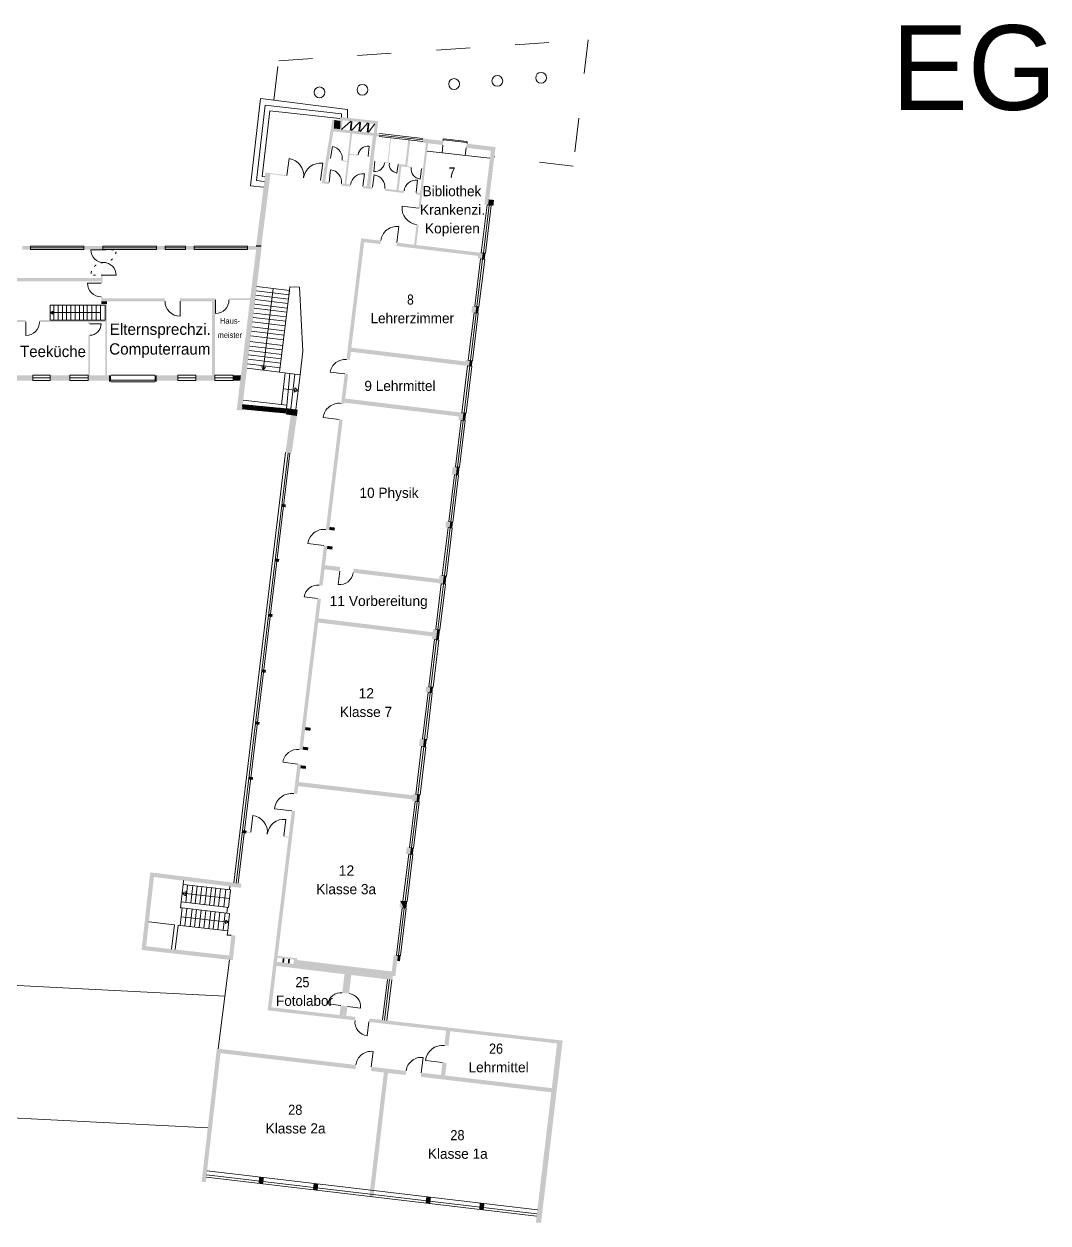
# Model space of a CAD drawing. Header units: inches. Extents: x 29780 to 125698, y 11495 to 84865.
# Drawn here: x 66719 to 125698, y 15795 to 84865 of the extents above; entities that cross this region are included whole.
import ezdxf

# ---------------------------------------------------------------- set-up
doc = ezdxf.new("R2010")
doc.units = ezdxf.units.IN
doc.header["$LTSCALE"] = 325
doc.header["$MEASUREMENT"] = 0
for name, pattern in [('Punktlinie', [1.4, 0.4, -1]), ('Standardmuster', [0]), ('Strichlinie__weit', [14, 6, -8]), ('Volllinie', [0])]:
    doc.linetypes.add(name, pattern=pattern)
doc.layers.add('Grundebene', color=7, linetype='Continuous')
doc.styles.add('ARIAL', font='arial.ttf', dxfattribs={"height": 0.2})

# ---------------------------------------------------------------- blocks, each defined once
blk = doc.blocks.new('_GROUP-EA3')
at = {"layer": 'Grundebene', "color": 18, "linetype": 'Standardmuster', "lineweight": 13, "true_color": 0x000000}
for p, q in [((79307, 62901), (79309, 62908)), ((79308, 62908), (79321, 62716)), ((79320, 62716), (79369, 62902)), ((79380, 62710), (79368, 62902)), ((79380, 62710), (79427, 62887)), ((79427, 62887), (79440, 62705)), ((79439, 62705), (79488, 62891)), ((79487, 62891), (79500, 62699)), ((79499, 62699), (79548, 62885)), ((79547, 62885), (79560, 62693)), ((79559, 62693), (79607, 62879)), ((79619, 62688), (79607, 62879)), ((79619, 62688), (79666, 62864)), ((79666, 62864), (79679, 62682)), ((79678, 62682), (79727, 62868)), ((79726, 62868), (79739, 62676)), ((79738, 62676), (79787, 62862)), ((79786, 62862), (79799, 62671)), ((79798, 62671), (79846, 62857)), ((79858, 62665), (79846, 62857)), ((79858, 62665), (79904, 62841)), ((79905, 62841), (79918, 62659)), ((79917, 62659), (79966, 62845)), ((79965, 62845), (79978, 62654)), ((79977, 62654), (80026, 62839)), ((80025, 62840), (80037, 62648)), ((80037, 62648), (80085, 62834)), ((80097, 62642), (80085, 62834)), ((80096, 62642), (80143, 62819)), ((80144, 62818), (80157, 62636)), ((80156, 62637), (80205, 62822)), ((80204, 62822), (80217, 62631)), ((80216, 62631), (80264, 62817)), ((80264, 62817), (80276, 62625)), ((80276, 62625), (80324, 62811)), ((80336, 62619), (80323, 62811)), ((80335, 62619), (80382, 62796)), ((80383, 62796), (80396, 62614)), ((80395, 62614), (80444, 62800)), ((80443, 62800), (80456, 62608)), ((80455, 62608), (80503, 62794)), ((80503, 62794), (80515, 62602)), ((80515, 62602), (80563, 62788)), ((80575, 62597), (80562, 62788)), ((80574, 62597), (80621, 62773)), ((80622, 62773), (80635, 62591)), ((80634, 62591), (80683, 62777)), ((80682, 62777), (80694, 62585)), ((80694, 62585), (80742, 62771)), ((80742, 62771), (80754, 62580)), ((80753, 62580), (80802, 62766)), ((80814, 62574), (80801, 62766)), ((80813, 62574), (80860, 62750)), ((80861, 62750), (80874, 62568)), ((80873, 62568), (80921, 62754)), ((80921, 62754), (80933, 62563)), ((80933, 62563), (80981, 62748)), ((80980, 62749), (80993, 62557)), ((80992, 62557), (81041, 62743)), ((81053, 62551), (81040, 62743)), ((81052, 62551), (81099, 62727)), ((81100, 62727), (81113, 62545)), ((81112, 62546), (81160, 62731)), ((81160, 62731), (81172, 62540)), ((81172, 62540), (81220, 62726)), ((81219, 62726), (81232, 62534)), ((81231, 62534), (81280, 62720)), ((81292, 62528), (81279, 62720)), ((81291, 62528), (81338, 62705)), ((81339, 62705), (81351, 62523)), ((81351, 62523), (81399, 62709)), ((81399, 62709), (81411, 62517)), ((81410, 62517), (81459, 62703)), ((81458, 62703), (81471, 62511)), ((81470, 62511), (81519, 62697)), ((81531, 62506), (81518, 62697)), ((81530, 62506), (81577, 62682)), ((81578, 62682), (81590, 62500)), ((81590, 62500), (81638, 62686)), ((81638, 62686), (81650, 62494)), ((81649, 62494), (81698, 62680)), ((81697, 62680), (81710, 62489)), ((81709, 62489), (81758, 62675)), ((81770, 62483), (81757, 62675)), ((81769, 62483), (81816, 62659)), ((81817, 62659), (81824, 62548))]:
    blk.add_line(p, q, dxfattribs=at)
for centre, start, end in [((79278, 62906), 3.75985, 6.08604), ((79338, 62900), 84.55985, 165.35985), ((79338, 62900), 3.75985, 84.55985), ((79398, 62894), 84.55985, 165.35985), ((79398, 62894), 345.05985, 84.55985), ((79457, 62889), 84.55985, 184.05985), ((79457, 62889), 3.75985, 84.55985), ((79517, 62883), 84.55985, 165.35985), ((79517, 62883), 3.75985, 84.55985), ((79577, 62877), 84.55985, 165.35985), ((79577, 62877), 3.75985, 84.55985), ((79636, 62872), 84.55985, 165.35985), ((79636, 62872), 345.05985, 84.55985), ((79696, 62866), 84.55985, 184.05985), ((79696, 62866), 3.75985, 84.55985), ((79756, 62860), 84.55985, 165.35985), ((79756, 62860), 3.75985, 84.55985), ((79816, 62855), 84.55985, 165.35985), ((79816, 62855), 3.75985, 84.55985), ((79875, 62849), 84.55985, 165.35985), ((79875, 62849), 345.05985, 84.55985), ((79935, 62843), 84.55985, 184.05985), ((79935, 62843), 3.75985, 84.55985), ((79995, 62838), 84.55985, 165.35985), ((79995, 62838), 3.75985, 84.55985), ((80055, 62832), 84.55985, 165.35985), ((80055, 62832), 3.75985, 84.55985), ((80114, 62826), 84.55985, 165.35985), ((80114, 62826), 345.05985, 84.55985), ((79291, 62724), 252.95831, 264.55985), ((79291, 62724), 264.55985, 345.35985), ((79351, 62718), 183.75985, 264.55985), ((79351, 62718), 264.55985, 345.05985), ((79410, 62712), 183.75985, 264.55985), ((79410, 62712), 264.55985, 345.35985), ((79470, 62707), 184.05985, 264.55985), ((79470, 62707), 264.55985, 345.35985), ((79530, 62701), 183.75985, 264.55985), ((79530, 62701), 264.55985, 345.35985), ((79590, 62695), 183.75985, 264.55985), ((79590, 62695), 264.55985, 345.05985), ((79649, 62690), 183.75985, 264.55985), ((79649, 62690), 264.55985, 345.35985), ((79709, 62684), 184.05985, 264.55985), ((79709, 62684), 264.55985, 345.35985), ((79769, 62678), 183.75985, 264.55985), ((79769, 62678), 264.55985, 345.35985), ((79828, 62673), 183.75985, 264.55985), ((79828, 62673), 264.55985, 345.05985), ((79888, 62667), 183.75985, 264.55985), ((79888, 62667), 264.55985, 345.35985), ((79948, 62661), 184.05985, 264.55985), ((79948, 62661), 264.55985, 345.35985), ((80008, 62656), 183.75985, 264.55985), ((80008, 62656), 264.55985, 345.35985), ((80067, 62650), 183.75985, 264.55985), ((80067, 62650), 264.55985, 345.05985), ((80127, 62644), 183.75985, 264.55985), ((80127, 62644), 264.55985, 345.35985), ((80174, 62821), 84.55985, 184.05985), ((80187, 62638), 184.05985, 264.55985), ((80174, 62821), 3.75985, 84.55985), ((80187, 62638), 264.55985, 345.35985), ((80234, 62815), 84.55985, 165.35985), ((80247, 62633), 183.75985, 264.55985), ((80234, 62815), 3.75985, 84.55985), ((80247, 62633), 264.55985, 345.35985), ((80294, 62809), 84.55985, 165.35985), ((80306, 62627), 183.75985, 264.55985), ((80294, 62809), 3.75985, 84.55985), ((80306, 62627), 264.55985, 345.05985), ((80353, 62803), 84.55985, 165.35985), ((80366, 62621), 183.75985, 264.55985), ((80353, 62803), 345.05985, 84.55985), ((80366, 62621), 264.55985, 345.35985), ((80413, 62798), 84.55985, 184.05985), ((80426, 62616), 184.05985, 264.55985), ((80413, 62798), 3.75985, 84.55985), ((80426, 62616), 264.55985, 345.35985), ((80473, 62792), 84.55985, 165.35985), ((80485, 62610), 183.75985, 264.55985), ((80473, 62792), 3.75985, 84.55985), ((80485, 62610), 264.55985, 345.35985), ((80532, 62786), 84.55985, 165.35985), ((80545, 62604), 183.75985, 264.55985), ((80532, 62786), 3.75985, 84.55985), ((80545, 62604), 264.55985, 345.05985), ((80592, 62781), 84.55985, 165.35985), ((80605, 62599), 183.75985, 264.55985), ((80592, 62781), 345.05985, 84.55985), ((80605, 62599), 264.55985, 345.35985), ((80652, 62775), 84.55985, 184.05985), ((80665, 62593), 184.05985, 264.55985), ((80652, 62775), 3.75985, 84.55985), ((80665, 62593), 264.55985, 345.35985), ((80712, 62769), 84.55985, 165.35985), ((80724, 62587), 183.75985, 264.55985), ((80712, 62769), 3.75985, 84.55985), ((80724, 62587), 264.55985, 345.35985), ((80771, 62764), 84.55985, 165.35985), ((80784, 62582), 183.75985, 264.55985), ((80771, 62764), 3.75985, 84.55985), ((80784, 62582), 264.55985, 345.05985), ((80831, 62758), 84.55985, 165.35985), ((80844, 62576), 183.75985, 264.55985), ((80831, 62758), 345.05985, 84.55985), ((80844, 62576), 264.55985, 345.35985), ((80891, 62752), 84.55985, 184.05985), ((80904, 62570), 184.05985, 264.55985), ((80891, 62752), 3.75985, 84.55985), ((80904, 62570), 264.55985, 345.35985), ((80951, 62747), 84.55985, 165.35985), ((80963, 62565), 183.75985, 264.55985), ((80951, 62747), 3.75985, 84.55985), ((80963, 62565), 264.55985, 345.35985), ((81010, 62741), 84.55985, 165.35985), ((81023, 62559), 183.75985, 264.55985), ((81010, 62741), 3.75985, 84.55985), ((81023, 62559), 264.55985, 345.05985), ((81070, 62735), 84.55985, 165.35985), ((81083, 62553), 183.75985, 264.55985), ((81070, 62735), 345.05985, 84.55985), ((81083, 62553), 264.55985, 345.35985), ((81130, 62730), 84.55985, 184.05985), ((81143, 62547), 184.05985, 264.55985), ((81130, 62730), 3.75985, 84.55985), ((81143, 62547), 264.55985, 345.35985), ((81189, 62724), 84.55985, 165.35985), ((81202, 62542), 183.75985, 264.55985), ((81189, 62724), 3.75985, 84.55985), ((81202, 62542), 264.55985, 345.35985), ((81249, 62718), 84.55985, 165.35985), ((81262, 62536), 183.75985, 264.55985), ((81249, 62718), 3.75985, 84.55985), ((81262, 62536), 264.55985, 345.05985), ((81309, 62712), 84.55985, 165.35985), ((81322, 62530), 183.75985, 264.55985), ((81309, 62712), 345.05985, 84.55985), ((81322, 62530), 264.55985, 345.35985), ((81369, 62707), 84.55985, 184.05985), ((81381, 62525), 184.05985, 264.55985), ((81369, 62707), 3.75985, 84.55985), ((81381, 62525), 264.55985, 345.35985), ((81428, 62701), 84.55985, 165.35985), ((81441, 62519), 183.75985, 264.55985), ((81428, 62701), 3.75985, 84.55985), ((81441, 62519), 264.55985, 345.35985), ((81488, 62695), 84.55985, 165.35985), ((81501, 62513), 183.75985, 264.55985), ((81488, 62695), 3.75985, 84.55985), ((81501, 62513), 264.55985, 345.05985), ((81548, 62690), 84.55985, 165.35985), ((81561, 62508), 183.75985, 264.55985), ((81548, 62690), 345.05985, 84.55985), ((81561, 62508), 264.55985, 345.35985), ((81608, 62684), 84.55985, 184.05985), ((81620, 62502), 184.05985, 264.55985), ((81608, 62684), 3.75985, 84.55985), ((81620, 62502), 264.55985, 345.35985), ((81667, 62678), 84.55985, 165.35985), ((81680, 62496), 183.75985, 264.55985), ((81667, 62678), 3.75985, 84.55985), ((81680, 62496), 264.55985, 345.35985), ((81727, 62673), 84.55985, 165.35985), ((81740, 62491), 183.75985, 264.55985), ((81727, 62673), 3.75985, 84.55985), ((81740, 62491), 264.55985, 345.05985), ((81787, 62667), 84.55985, 165.35985), ((81800, 62485), 183.75985, 264.55985), ((81787, 62667), 345.05985, 84.55985), ((81800, 62485), 264.55985, 299.32342), ((81846, 62661), 101.34902, 184.05985)]:
    blk.add_arc(centre, 30, start, end, dxfattribs=at)
blk = doc.blocks.new('Area_Hatch-2B9')
at = {"layer": 'Grundebene'}
blk.add_blockref('_GROUP-EA3', (0, 0), dxfattribs=at)
blk = doc.blocks.new('door-2C1')
at = {"layer": 'Grundebene', "color": 18, "linetype": 'Standardmuster', "lineweight": 13, "true_color": 0x000000}
blk.add_line((83994, 54824), (83074, 54936), dxfattribs=at)
blk.add_arc((83994, 54824), 927, 83.09266, 173.09266, dxfattribs=at)
blk = doc.blocks.new('win-32C')
at = {"layer": 'Grundebene', "color": 18, "linetype": 'Standardmuster', "lineweight": 13, "true_color": 0x000000}
for p, q in [((88172, 31228), (88501, 33953)), ((88291, 31214), (88621, 33939)), ((88411, 31199), (88740, 33925)), ((88740, 33925), (88501, 33953)), ((88172, 31228), (88411, 31199))]:
    blk.add_line(p, q, dxfattribs=at)
blk = doc.blocks.new('win-337')
at = {"layer": 'Grundebene', "color": 18, "linetype": 'Standardmuster', "lineweight": 13, "true_color": 0x000000}
for p, q in [((88548, 34340), (88875, 37048)), ((88667, 34325), (88994, 37034)), ((88786, 34311), (89113, 37020)), ((89113, 37020), (88875, 37048)), ((88548, 34340), (88786, 34311))]:
    blk.add_line(p, q, dxfattribs=at)
blk = doc.blocks.new('win-342')
at = {"layer": 'Grundebene', "color": 18, "linetype": 'Standardmuster', "lineweight": 13, "true_color": 0x000000}
for p, q in [((88921, 37425), (89241, 40077)), ((89040, 37411), (89360, 40062)), ((89479, 40048), (89241, 40077)), ((89159, 37396), (89479, 40048)), ((88921, 37425), (89159, 37396))]:
    blk.add_line(p, q, dxfattribs=at)
blk = doc.blocks.new('win-34D')
at = {"layer": 'Grundebene', "color": 18, "linetype": 'Standardmuster', "lineweight": 13, "true_color": 0x000000}
for p, q in [((89292, 40497), (89623, 43243)), ((89411, 40482), (89742, 43228)), ((89530, 40468), (89862, 43214)), ((89862, 43214), (89623, 43243)), ((89292, 40497), (89530, 40468))]:
    blk.add_line(p, q, dxfattribs=at)
blk = doc.blocks.new('win-358')
at = {"layer": 'Grundebene', "color": 18, "linetype": 'Standardmuster', "lineweight": 13, "true_color": 0x000000}
for p, q in [((89676, 43680), (89999, 46356)), ((89795, 43666), (90118, 46341)), ((89914, 43651), (90237, 46327)), ((90237, 46327), (89999, 46356)), ((89676, 43680), (89914, 43651))]:
    blk.add_line(p, q, dxfattribs=at)
blk = doc.blocks.new('win-363')
at = {"layer": 'Grundebene', "color": 18, "linetype": 'Standardmuster', "lineweight": 13, "true_color": 0x000000}
for p, q in [((90039, 46682), (90368, 49407)), ((90158, 46668), (90487, 49392)), ((90277, 46654), (90606, 49378)), ((90606, 49378), (90368, 49407)), ((90039, 46682), (90277, 46654))]:
    blk.add_line(p, q, dxfattribs=at)
blk = doc.blocks.new('win-36E')
at = {"layer": 'Grundebene', "color": 18, "linetype": 'Standardmuster', "lineweight": 13, "true_color": 0x000000}
for p, q in [((90440, 50002), (90755, 52618)), ((90559, 49988), (90875, 52603)), ((90678, 49973), (90994, 52589)), ((90994, 52589), (90755, 52618)), ((90440, 50002), (90678, 49973))]:
    blk.add_line(p, q, dxfattribs=at)
blk = doc.blocks.new('win-379')
at = {"layer": 'Grundebene', "color": 18, "linetype": 'Standardmuster', "lineweight": 13, "true_color": 0x000000}
for p, q in [((90813, 53093), (91146, 55852)), ((90932, 53079), (91265, 55838)), ((91051, 53064), (91384, 55823)), ((91384, 55823), (91146, 55852)), ((90813, 53093), (91051, 53064))]:
    blk.add_line(p, q, dxfattribs=at)
blk = doc.blocks.new('win-384')
at = {"layer": 'Grundebene', "color": 18, "linetype": 'Standardmuster', "lineweight": 13, "true_color": 0x000000}
for p, q in [((91189, 56203), (91514, 58896)), ((91308, 56189), (91633, 58881)), ((91427, 56174), (91752, 58867)), ((91752, 58867), (91514, 58896)), ((91189, 56203), (91427, 56174))]:
    blk.add_line(p, q, dxfattribs=at)
blk = doc.blocks.new('win-38F')
at = {"layer": 'Grundebene', "color": 18, "linetype": 'Standardmuster', "lineweight": 13, "true_color": 0x000000}
for p, q in [((91569, 59355), (91894, 62044)), ((91688, 59340), (92013, 62029)), ((91807, 59326), (92132, 62015)), ((92132, 62015), (91894, 62044)), ((91569, 59355), (91807, 59326))]:
    blk.add_line(p, q, dxfattribs=at)
blk = doc.blocks.new('win-39A')
at = {"layer": 'Grundebene', "color": 18, "linetype": 'Standardmuster', "lineweight": 13, "true_color": 0x000000}
for p, q in [((91946, 62472), (92272, 65178)), ((92065, 62458), (92391, 65163)), ((92184, 62444), (92511, 65149)), ((92511, 65149), (92272, 65178)), ((91946, 62472), (92184, 62444))]:
    blk.add_line(p, q, dxfattribs=at)
blk = doc.blocks.new('win-3A5')
at = {"layer": 'Grundebene', "color": 18, "linetype": 'Standardmuster', "lineweight": 13, "true_color": 0x000000}
for p, q in [((92311, 65494), (92641, 68228)), ((92430, 65480), (92760, 68214)), ((92549, 65465), (92879, 68200)), ((92879, 68200), (92641, 68228)), ((92311, 65494), (92549, 65465))]:
    blk.add_line(p, q, dxfattribs=at)
blk = doc.blocks.new('win-3B0')
at = {"layer": 'Grundebene', "color": 18, "linetype": 'Standardmuster', "lineweight": 13, "true_color": 0x000000}
for p, q in [((92687, 68609), (93016, 71335)), ((92806, 68594), (93135, 71321)), ((92925, 68580), (93254, 71306)), ((93254, 71306), (93016, 71335)), ((92687, 68609), (92925, 68580))]:
    blk.add_line(p, q, dxfattribs=at)
blk = doc.blocks.new('win-3BB')
at = {"layer": 'Grundebene', "color": 18, "linetype": 'Standardmuster', "lineweight": 13, "true_color": 0x000000}
for p, q in [((93058, 71683), (93391, 74444)), ((93177, 71669), (93511, 74430)), ((93296, 71655), (93630, 74415)), ((93630, 74415), (93391, 74444)), ((93058, 71683), (93296, 71655))]:
    blk.add_line(p, q, dxfattribs=at)
blk = doc.blocks.new('win-5E0')
at = {"layer": 'Grundebene', "color": 18, "linetype": 'Standardmuster', "lineweight": 13, "true_color": 0x000000}
for p, q in [((67229, 64627), (67229, 64327)), ((67229, 64627), (68230, 64627)), ((67229, 64477), (68230, 64477)), ((67229, 64327), (68230, 64327)), ((68230, 64327), (68230, 64627))]:
    blk.add_line(p, q, dxfattribs=at)
blk = doc.blocks.new('win-5EB')
at = {"layer": 'Grundebene', "color": 18, "linetype": 'Standardmuster', "lineweight": 13, "true_color": 0x000000}
for p, q in [((69368, 64627), (69368, 64327)), ((69368, 64627), (70406, 64627)), ((69368, 64477), (70406, 64477)), ((69368, 64327), (70406, 64327)), ((70406, 64327), (70406, 64627))]:
    blk.add_line(p, q, dxfattribs=at)
blk = doc.blocks.new('win-5F6')
at = {"layer": 'Grundebene', "color": 18, "linetype": 'Standardmuster', "lineweight": 13, "true_color": 0x000000}
for p, q in [((75571, 64627), (75571, 64327)), ((75571, 64627), (76610, 64627)), ((75571, 64477), (76610, 64477)), ((75571, 64327), (76610, 64327)), ((76610, 64327), (76610, 64627))]:
    blk.add_line(p, q, dxfattribs=at)
blk = doc.blocks.new('win-601')
at = {"layer": 'Grundebene', "color": 18, "linetype": 'Standardmuster', "lineweight": 13, "true_color": 0x000000}
for p, q in [((77720, 64627), (77720, 64327)), ((77720, 64627), (78774, 64627)), ((77720, 64477), (78774, 64477)), ((77720, 64327), (78774, 64327)), ((78774, 64327), (78774, 64627))]:
    blk.add_line(p, q, dxfattribs=at)
blk = doc.blocks.new('win-60C')
at = {"layer": 'Grundebene', "color": 18, "linetype": 'Standardmuster', "lineweight": 13, "true_color": 0x000000}
for p, q in [((76517, 72072), (76517, 71872)), ((76517, 72072), (79600, 72072)), ((76517, 71972), (79600, 71972)), ((76517, 71872), (79600, 71872)), ((79600, 71872), (79600, 72072))]:
    blk.add_line(p, q, dxfattribs=at)
blk = doc.blocks.new('win-617')
at = {"layer": 'Grundebene', "color": 18, "linetype": 'Standardmuster', "lineweight": 13, "true_color": 0x000000}
for p, q in [((74853, 72072), (74853, 71872)), ((74853, 72072), (76023, 72072)), ((74853, 71972), (76023, 71972)), ((74853, 71872), (76023, 71872)), ((76023, 71872), (76023, 72072))]:
    blk.add_line(p, q, dxfattribs=at)
blk = doc.blocks.new('win-622')
at = {"layer": 'Grundebene', "color": 18, "linetype": 'Standardmuster', "lineweight": 13, "true_color": 0x000000}
for p, q in [((71262, 72072), (71262, 71872)), ((71262, 72072), (74352, 72072)), ((71262, 71972), (74352, 71972)), ((71262, 71872), (74352, 71872)), ((74352, 71872), (74352, 72072))]:
    blk.add_line(p, q, dxfattribs=at)
blk = doc.blocks.new('win-62D')
at = {"layer": 'Grundebene', "color": 18, "linetype": 'Standardmuster', "lineweight": 13, "true_color": 0x000000}
for p, q in [((67095, 72072), (67095, 71872)), ((67095, 72072), (70160, 72072)), ((67095, 71972), (70160, 71972)), ((67095, 71872), (70160, 71872)), ((70160, 71872), (70160, 72072))]:
    blk.add_line(p, q, dxfattribs=at)
blk = doc.blocks.new('door-6BE')
at = {"layer": 'Grundebene', "color": 18, "linetype": 'Standardmuster', "lineweight": 13, "true_color": 0x000000}
blk.add_line((66818, 67707), (66818, 66914), dxfattribs=at)
blk.add_arc((66818, 67707), 792, 270, 0, dxfattribs=at)
blk = doc.blocks.new('door-6C6')
at = {"layer": 'Grundebene', "color": 18, "linetype": 'Standardmuster', "lineweight": 13, "true_color": 0x000000}
blk.add_line((71170, 69935), (70380, 69935), dxfattribs=at)
blk.add_arc((71170, 69935), 790, 180, 270, dxfattribs=at)
blk = doc.blocks.new('door-6CE')
at = {"layer": 'Grundebene', "color": 18, "linetype": 'Standardmuster', "lineweight": 13, "true_color": 0x000000}
blk.add_line((70516, 67586), (71167, 67586), dxfattribs=at)
blk.add_arc((70516, 67586), 651, 270, 0, dxfattribs=at)
blk = doc.blocks.new('door-6D6')
at = {"layer": 'Grundebene', "color": 18, "linetype": 'Standardmuster', "lineweight": 13, "true_color": 0x000000}
blk.add_line((75705, 68895), (75705, 68031), dxfattribs=at)
blk.add_arc((75705, 68895), 863, 180, 270, dxfattribs=at)
blk = doc.blocks.new('door-6DE')
at = {"layer": 'Grundebene', "color": 18, "linetype": 'Standardmuster', "lineweight": 13, "true_color": 0x000000}
blk.add_line((77750, 68965), (77750, 68189), dxfattribs=at)
blk.add_arc((77750, 68965), 776, 270, 0, dxfattribs=at)
blk = doc.blocks.new('door-6E6')
at = {"layer": 'Grundebene', "color": 18, "linetype": 'Standardmuster', "lineweight": 13, "true_color": 0x000000}
blk.add_line((84299, 75758), (84382, 76465), dxfattribs=at)
blk.add_arc((84299, 75758), 712, 353.23763, 83.23763, dxfattribs=at)
blk = doc.blocks.new('door-6EE')
at = {"layer": 'Grundebene', "color": 18, "linetype": 'Standardmuster', "lineweight": 13, "true_color": 0x000000}
blk.add_line((84378, 77139), (84496, 77803), dxfattribs=at)
blk.add_arc((84378, 77139), 675, 349.90362, 79.90362, dxfattribs=at)
blk = doc.blocks.new('door-6F6')
at = {"layer": 'Grundebene', "color": 18, "linetype": 'Standardmuster', "lineweight": 13, "true_color": 0x000000}
blk.add_line((86537, 77257), (86603, 77831), dxfattribs=at)
blk.add_arc((86537, 77257), 577, 83.44949, 173.44949, dxfattribs=at)
blk = doc.blocks.new('door-6FE')
at = {"layer": 'Grundebene', "color": 18, "linetype": 'Standardmuster', "lineweight": 13, "true_color": 0x000000}
blk.add_line((86238, 75528), (86322, 76236), dxfattribs=at)
blk.add_arc((86238, 75528), 712, 83.23763, 173.23763, dxfattribs=at)
blk = doc.blocks.new('door-706')
at = {"layer": 'Grundebene', "color": 18, "linetype": 'Standardmuster', "lineweight": 13, "true_color": 0x000000}
blk.add_line((86793, 75463), (86878, 76177), dxfattribs=at)
blk.add_arc((86793, 75463), 719, 353.23763, 83.23763, dxfattribs=at)
blk = doc.blocks.new('door-70E')
at = {"layer": 'Grundebene', "color": 18, "linetype": 'Standardmuster', "lineweight": 13, "true_color": 0x000000}
blk.add_line((86926, 76936), (86860, 76374), dxfattribs=at)
blk.add_arc((86926, 76936), 566, 263.29016, 353.29016, dxfattribs=at)
blk = doc.blocks.new('door-716')
at = {"layer": 'Grundebene', "color": 18, "linetype": 'Standardmuster', "lineweight": 13, "true_color": 0x000000}
blk.add_line((88261, 76779), (88202, 76280), dxfattribs=at)
blk.add_arc((88261, 76779), 502, 173.29016, 263.29016, dxfattribs=at)
blk = doc.blocks.new('door-71E')
at = {"layer": 'Grundebene', "color": 18, "linetype": 'Standardmuster', "lineweight": 13, "true_color": 0x000000}
blk.add_line((89608, 76525), (89539, 75934), dxfattribs=at)
blk.add_arc((89608, 76525), 595, 173.29016, 263.29016, dxfattribs=at)
blk = doc.blocks.new('door-726')
at = {"layer": 'Grundebene', "color": 18, "linetype": 'Standardmuster', "lineweight": 13, "true_color": 0x000000}
blk.add_line((89305, 75165), (89387, 75861), dxfattribs=at)
blk.add_arc((89305, 75165), 701, 83.23763, 173.23763, dxfattribs=at)
blk = doc.blocks.new('door-72E')
at = {"layer": 'Grundebene', "color": 18, "linetype": 'Standardmuster', "lineweight": 13, "true_color": 0x000000}
for p, q in [((81850, 76144), (81986, 77114)), ((83790, 75870), (83927, 76841))]:
    blk.add_line(p, q, dxfattribs=at)
for centre, start, end in [((81850, 76144), 351.9776, 81.9776), ((83790, 75870), 81.9776, 171.9776)]:
    blk.add_arc(centre, 980, start, end, dxfattribs=at)
blk = doc.blocks.new('door-738')
at = {"layer": 'Grundebene', "color": 18, "linetype": 'Standardmuster', "lineweight": 13, "true_color": 0x000000}
blk.add_line((89437, 74259), (88497, 74367), dxfattribs=at)
blk.add_arc((89437, 74259), 947, 173.41436, 263.41436, dxfattribs=at)
blk = doc.blocks.new('door-740')
at = {"layer": 'Grundebene', "color": 18, "linetype": 'Standardmuster', "lineweight": 13, "true_color": 0x000000}
blk.add_line((88188, 72272), (88299, 73191), dxfattribs=at)
blk.add_arc((88188, 72272), 926, 83.11375, 173.11375, dxfattribs=at)
blk = doc.blocks.new('door-748')
at = {"layer": 'Grundebene', "color": 18, "linetype": 'Standardmuster', "lineweight": 13, "true_color": 0x000000}
blk.add_line((85191, 64704), (84362, 64805), dxfattribs=at)
blk.add_arc((85191, 64704), 835, 83.09266, 173.09266, dxfattribs=at)
blk = doc.blocks.new('door-750')
at = {"layer": 'Grundebene', "color": 18, "linetype": 'Standardmuster', "lineweight": 13, "true_color": 0x000000}
blk.add_line((84874, 62087), (83951, 62199), dxfattribs=at)
blk.add_arc((84874, 62087), 929, 83.09266, 173.09266, dxfattribs=at)
blk = doc.blocks.new('door-758')
at = {"layer": 'Grundebene', "color": 18, "linetype": 'Standardmuster', "lineweight": 13, "true_color": 0x000000}
blk.add_line((83624, 51770), (82862, 51862), dxfattribs=at)
blk.add_arc((83624, 51770), 767, 83.09266, 173.09266, dxfattribs=at)
blk = doc.blocks.new('door-760')
at = {"layer": 'Grundebene', "color": 18, "linetype": 'Standardmuster', "lineweight": 13, "true_color": 0x000000}
blk.add_line((84907, 53345), (84813, 52574), dxfattribs=at)
blk.add_arc((84907, 53345), 777, 263.09266, 353.09266, dxfattribs=at)
blk = doc.blocks.new('door-768')
at = {"layer": 'Grundebene', "color": 18, "linetype": 'Standardmuster', "lineweight": 13, "true_color": 0x000000}
blk.add_line((82469, 42236), (81637, 42337), dxfattribs=at)
blk.add_arc((82469, 42236), 839, 83.09266, 173.09266, dxfattribs=at)
blk = doc.blocks.new('door-770')
at = {"layer": 'Grundebene', "color": 18, "linetype": 'Standardmuster', "lineweight": 13, "true_color": 0x000000}
blk.add_line((82143, 39541), (81150, 39661), dxfattribs=at)
blk.add_arc((82143, 39541), 1000, 83.09266, 173.09266, dxfattribs=at)
blk = doc.blocks.new('door-778')
at = {"layer": 'Grundebene', "color": 18, "linetype": 'Standardmuster', "lineweight": 13, "true_color": 0x000000}
for p, q in [((79775, 38316), (79890, 39273)), ((81691, 38085), (81806, 39043))]:
    blk.add_line(p, q, dxfattribs=at)
for centre, start, end in [((79775, 38316), 353.13845, 83.13845), ((81691, 38085), 83.13845, 173.13845)]:
    blk.add_arc(centre, 965, start, end, dxfattribs=at)
blk = doc.blocks.new('door-782')
at = {"layer": 'Grundebene', "color": 18, "linetype": 'Standardmuster', "lineweight": 13, "true_color": 0x000000}
blk.add_line((84961, 28327), (84230, 28415), dxfattribs=at)
blk.add_arc((84961, 28327), 737, 83.11375, 173.11375, dxfattribs=at)
blk = doc.blocks.new('door-78A')
at = {"layer": 'Grundebene', "color": 18, "linetype": 'Standardmuster', "lineweight": 13, "true_color": 0x000000}
blk.add_line((85349, 28266), (86095, 28176), dxfattribs=at)
blk.add_arc((85349, 28266), 752, 353.11375, 83.11375, dxfattribs=at)
blk = doc.blocks.new('door-792')
at = {"layer": 'Grundebene', "color": 18, "linetype": 'Standardmuster', "lineweight": 13, "true_color": 0x000000}
blk.add_line((86586, 27378), (86494, 26576), dxfattribs=at)
blk.add_arc((86586, 27378), 807, 173.47829, 263.47829, dxfattribs=at)
blk = doc.blocks.new('door-79A')
at = {"layer": 'Grundebene', "color": 18, "linetype": 'Standardmuster', "lineweight": 13, "true_color": 0x000000}
blk.add_line((90821, 25043), (89844, 25154), dxfattribs=at)
blk.add_arc((90821, 25043), 983, 83.47829, 173.47829, dxfattribs=at)
blk = doc.blocks.new('door-7A2')
at = {"layer": 'Grundebene', "color": 18, "linetype": 'Standardmuster', "lineweight": 13, "true_color": 0x000000}
blk.add_line((89604, 24453), (89707, 25329), dxfattribs=at)
blk.add_arc((89604, 24453), 882, 83.25147, 173.25147, dxfattribs=at)
blk = doc.blocks.new('door-7AA')
at = {"layer": 'Grundebene', "color": 18, "linetype": 'Standardmuster', "lineweight": 13, "true_color": 0x000000}
blk.add_line((86724, 24794), (86829, 25679), dxfattribs=at)
blk.add_arc((86724, 24794), 891, 83.25147, 173.25147, dxfattribs=at)

msp = doc.modelspace()

# ---------------------------------------------------------------- hatches: boundary and pattern name
at = {"layer": 'Grundebene', "true_color": 0x000000, "transparency": 33554687}
for points in [[(86872, 78589), (86930, 79115), (85071, 79321), (85012, 78795), (84843, 78813), (84920, 79508), (87118, 79265), (87041, 78570)], [(83877, 75695), (84480, 79355), (84648, 79327), (84045, 75668)], [(84568, 78844), (87189, 78554), (87170, 78385), (84541, 78676)], [(84568, 78844), (84590, 79337), (84948, 79278), (84927, 78804)], [(85639, 79258), (85581, 78732), (85482, 78743), (85540, 79269)], [(86135, 79203), (86077, 78677), (85977, 78688), (86036, 79214)], [(86616, 79150), (86558, 78624), (86458, 78635), (86517, 79161)], [(85618, 78557), (85280, 75609), (85180, 75621), (85519, 78568)], [(87013, 78402), (86659, 75461), (86460, 75485), (86814, 78424)], [(87875, 78392), (87705, 76892), (87655, 76898), (87825, 78398)], [(88979, 78271), (88785, 76622), (88455, 76660), (88293, 75285), (88174, 75299), (88350, 76794), (88680, 76755), (88860, 78285)], [(90827, 78134), (90841, 78255), (90891, 78249), (90876, 78128)], [(92214, 77971), (92228, 78092), (92278, 78086), (92264, 77965)], [(80092, 72109), (80622, 76312), (80920, 76275), (80390, 72072)], [(93485, 74757), (93790, 74727), (93758, 74402), (93453, 74433)], [(80390, 71872), (79270, 62595), (78972, 62631), (80088, 71872)], [(80092, 72110), (80395, 72110), (80385, 72030), (80082, 72030)], [(93140, 71673), (93296, 71655), (93254, 71306), (93098, 71325)], [(54370, 70239), (71250, 70239), (71250, 70039), (54370, 70039)], [(71170, 68895), (71503, 68895), (71503, 68725), (71170, 68725)], [(71500, 68725), (71500, 64627), (71400, 64627), (71400, 68725)], [(92769, 68599), (92925, 68580), (92879, 68200), (92723, 68218)], [(85576, 66219), (92149, 65423), (92121, 65184), (85547, 65981)], [(92393, 65484), (92549, 65465), (92511, 65149), (92355, 65168)], [(71740, 64627), (71740, 64255), (71620, 64255), (71620, 64627)], [(74370, 64627), (74370, 64255), (74250, 64255), (74250, 64627)], [(78774, 64627), (78774, 64327), (79177, 64327), (79213, 64627)], [(85221, 63287), (91794, 62491), (91765, 62253), (85192, 63049)], [(82441, 62285), (82135, 60125), (81779, 60176), (82084, 62335)], [(81845, 62732), (82481, 62642), (82441, 62285), (81805, 62375)], [(92028, 62463), (92184, 62444), (92132, 62015), (91976, 62034)], [(91651, 59345), (91807, 59326), (91752, 58867), (91596, 58886)], [(81571, 57211), (81801, 57183), (81782, 57025), (81552, 57052)], [(91271, 56193), (91427, 56174), (91384, 55823), (91228, 55842)], [(84325, 55891), (84630, 55854), (84610, 55685), (84304, 55722)], [(84316, 55819), (84582, 55787), (84570, 55688), (84304, 55720)], [(84192, 54797), (84498, 54760), (84477, 54591), (84172, 54628)], [(84193, 54800), (84459, 54768), (84447, 54669), (84181, 54701)], [(81193, 54066), (81423, 54038), (81403, 53880), (81174, 53907)], [(90895, 53083), (91051, 53064), (90994, 52589), (90838, 52608)], [(80811, 50894), (81041, 50866), (81022, 50708), (80792, 50736)], [(83687, 50624), (90260, 49827), (90231, 49589), (83658, 50385)], [(90522, 49992), (90678, 49973), (90606, 49378), (90450, 49397)], [(80425, 47683), (80655, 47656), (80635, 47497), (80405, 47525)], [(90121, 46673), (90277, 46654), (90237, 46327), (90081, 46346)], [(80063, 44680), (80293, 44653), (80274, 44494), (80044, 44522)], [(82928, 44360), (83233, 44323), (83213, 44154), (82908, 44191)], [(89758, 43670), (89914, 43651), (89862, 43214), (89705, 43233)], [(82791, 43232), (83097, 43195), (83076, 43027), (82771, 43064)], [(82661, 42159), (82967, 42123), (82946, 41954), (82641, 41991)], [(79681, 41503), (79911, 41475), (79892, 41317), (79662, 41344)], [(82545, 41197), (89126, 40436), (89097, 40198), (82516, 40958)], [(89374, 40487), (89530, 40468), (89479, 40048), (89323, 40067)], [(79311, 38427), (79541, 38399), (79522, 38241), (79292, 38268)], [(89003, 37415), (89159, 37396), (89113, 37020), (88957, 37039)], [(79211, 35107), (74202, 35727), (73755, 31737), (78537, 31202), (78661, 32380), (78900, 32355), (78750, 30936), (73490, 31525), (73990, 35995), (79240, 35345)], [(88392, 34358), (88786, 34311), (88740, 33925), (88584, 33944)], [(82462, 30942), (81310, 31081), (81321, 31180), (82474, 31041)], [(88254, 31218), (88411, 31199), (88371, 30875), (88215, 30894)], [(87936, 29797), (81261, 30603), (81290, 30841), (87965, 30035)], [(82421, 30604), (81269, 30743), (81281, 30842), (82433, 30703)], [(81723, 31031), (81695, 30792), (81595, 30804), (81624, 31043)], [(82039, 30993), (82010, 30754), (81911, 30766), (81940, 31005)], [(97720, 26105), (96500, 15795), (96202, 15830), (97422, 26140)], [(87682, 24439), (86849, 17311), (86611, 17339), (87444, 24467)], [(80269, 18445), (80225, 18080), (80491, 18049), (80534, 18414)], [(83405, 18073), (83362, 17709), (83627, 17677), (83670, 18042)], [(89894, 17305), (89851, 16940), (90116, 16909), (90159, 17273)], [(92973, 16940), (92930, 16575), (93195, 16544), (93238, 16909)]]:
    msp.add_hatch(color=18, dxfattribs=at).paths.add_polyline_path(points, flags=0)
h = msp.add_hatch(color=18, dxfattribs=at)
h.paths.add_polyline_path([(82242, 30726), (82271, 30965), (87900, 30285), (88016, 31247), (88254, 31218), (88109, 30018)], flags=0)
h.paths.add_polyline_path([(92215, 77970), (93877, 77775), (93474, 74434), (93235, 74463), (93610, 77565), (92187, 77732)], flags=0)
h.paths.add_polyline_path([(93098, 71325), (92860, 71354), (92902, 71702), (93140, 71673)], flags=0)
h.paths.add_polyline_path([(92531, 68627), (92485, 68247), (92723, 68218), (92769, 68599)], flags=0)
h.paths.add_polyline_path([(92155, 65513), (92393, 65484), (92355, 65168), (92116, 65197)], flags=0)
h.paths.add_polyline_path([(91976, 62034), (92028, 62463), (91790, 62491), (91738, 62063)], flags=0)
h.paths.add_polyline_path([(91596, 58886), (91358, 58915), (91413, 59373), (91651, 59345)], flags=0)
h.paths.add_polyline_path([(91032, 56222), (90990, 55871), (91228, 55842), (91271, 56193)], flags=0)
h.paths.add_polyline_path([(90657, 53112), (90895, 53083), (90838, 52608), (90599, 52636)], flags=0)
h.paths.add_polyline_path([(90450, 49397), (90522, 49992), (90284, 50021), (90212, 49425)], flags=0)
h.paths.add_polyline_path([(90081, 46346), (89843, 46375), (89883, 46701), (90121, 46673)], flags=0)
h.paths.add_polyline_path([(89520, 43699), (89467, 43261), (89705, 43233), (89758, 43670)], flags=0)
h.paths.add_polyline_path([(89136, 40516), (89374, 40487), (89323, 40067), (89085, 40096)], flags=0)
h.paths.add_polyline_path([(88957, 37039), (89003, 37415), (88765, 37444), (88719, 37067)], flags=0)
h.paths.add_polyline_path([(88584, 33944), (88345, 33972), (88392, 34358), (88630, 34330)], flags=0)
h.paths.add_polyline_path([(90876, 78128), (89700, 78266), (89671, 78028), (90848, 77889)], flags=0)
h = msp.add_hatch(color=18, dxfattribs=at)
h.paths.add_polyline_path([(86537, 77257), (86532, 77207), (86666, 77192), (86672, 77242)], flags=0)
h.paths.add_polyline_path([(85483, 77378), (85964, 77323), (85958, 77273), (85477, 77328)], flags=0)
h = msp.add_hatch(color=18, dxfattribs=at)
h.paths.add_polyline_path([(89448, 73305), (89329, 73318), (89190, 72115), (89309, 72101)], flags=0)
h.paths.add_polyline_path([(89989, 77991), (89557, 74245), (89437, 74259), (89870, 78005)], flags=0)
h = msp.add_hatch(color=18, dxfattribs=at)
h.paths.add_polyline_path([(84369, 77090), (84378, 77139), (84290, 77154), (84282, 77105)], flags=0)
h.paths.add_polyline_path([(85335, 76968), (85042, 77021), (85033, 76971), (85329, 76918)], flags=0)
h = msp.add_hatch(color=18, dxfattribs=at)
h.paths.add_polyline_path([(86932, 76986), (86844, 76996), (86838, 76946), (86926, 76936)], flags=0)
h.paths.add_polyline_path([(87762, 76838), (87768, 76887), (87494, 76920), (87488, 76870)], flags=0)
h.paths.add_polyline_path([(88267, 76829), (88261, 76779), (88347, 76769), (88353, 76818)], flags=0)
h = msp.add_hatch(color=18, dxfattribs=at)
h.paths.add_polyline_path([(89614, 76574), (89608, 76525), (89698, 76514), (89704, 76564)], flags=0)
h.paths.add_polyline_path([(88785, 76622), (89017, 76594), (89023, 76644), (88791, 76671)], flags=0)
h = msp.add_hatch(color=18, dxfattribs=at)
h.paths.add_polyline_path([(83790, 75870), (83783, 75821), (83893, 75805), (83900, 75855)], flags=0)
h.paths.add_polyline_path([(80914, 76225), (81843, 76094), (81850, 76144), (80920, 76275)], flags=0)
h = msp.add_hatch(color=18, dxfattribs=at)
h.paths.add_polyline_path([(84991, 75555), (85517, 75493), (85531, 75612), (85005, 75675)], flags=0)
h.paths.add_polyline_path([(88608, 75247), (88594, 75128), (87493, 75259), (87508, 75378)], flags=0)
h.paths.add_polyline_path([(89291, 75046), (89305, 75165), (89564, 75134), (89550, 75015)], flags=0)
h.paths.add_polyline_path([(86793, 75463), (86238, 75528), (86224, 75409), (86779, 75343)], flags=0)
h.paths.add_polyline_path([(84065, 75786), (84045, 75668), (84284, 75639), (84299, 75758)], flags=0)
h = msp.add_hatch(color=18, dxfattribs=at)
h.paths.add_polyline_path([(80390, 72072), (79600, 72072), (79600, 71872), (80390, 71872)], flags=0)
h.paths.add_polyline_path([(58342, 72072), (58342, 71872), (57879, 71872), (57879, 72072)], flags=0)
h.paths.add_polyline_path([(54370, 71872), (54370, 72072), (54908, 72072), (54908, 71872)], flags=0)
h.paths.add_polyline_path([(61395, 71872), (61902, 71872), (61902, 72072), (61395, 72072)], flags=0)
h.paths.add_polyline_path([(63060, 71872), (63060, 72072), (63550, 72072), (63550, 71872)], flags=0)
h.paths.add_polyline_path([(67095, 72072), (66620, 72072), (66620, 71872), (67095, 71872)], flags=0)
h.paths.add_polyline_path([(71262, 72072), (71262, 71872), (70160, 71872), (70160, 72072)], flags=0)
h.paths.add_polyline_path([(74352, 71872), (74853, 71872), (74853, 72072), (74352, 72072)], flags=0)
h.paths.add_polyline_path([(76023, 71872), (76023, 72072), (76517, 72072), (76517, 71872)], flags=0)
h = msp.add_hatch(color=18, dxfattribs=at)
h.paths.add_polyline_path([(71250, 69935), (71250, 70389), (71170, 70389), (71170, 69935)], flags=0)
h.paths.add_polyline_path([(71170, 69065), (71170, 69145), (71250, 69145), (71250, 69065)], flags=0)
h.paths.add_polyline_path([(71250, 71846), (71170, 71846), (71170, 71872), (71250, 71872)], flags=0)
h = msp.add_hatch(color=18, dxfattribs=at)
h.paths.add_polyline_path([(92878, 71504), (88164, 72073), (88188, 72272), (92902, 71702)], flags=0)
h.paths.add_polyline_path([(85784, 27469), (85807, 27668), (80973, 28221), (82341, 39517), (82143, 39541), (80750, 28045)], flags=0)
h.paths.add_polyline_path([(86609, 27576), (86586, 27378), (97720, 26105), (97743, 26304)], flags=0)
h.paths.add_polyline_path([(82668, 42212), (82462, 40510), (82263, 40534), (82469, 42236)], flags=0)
h.paths.add_polyline_path([(83823, 51746), (83624, 51770), (82570, 43069), (82769, 43045)], flags=0)
h.paths.add_polyline_path([(83716, 52532), (83994, 54824), (84193, 54800), (83915, 52508)], flags=0)
h.paths.add_polyline_path([(85191, 64704), (85390, 64680), (85184, 62986), (84986, 63010)], flags=0)
h.paths.add_polyline_path([(84304, 55720), (84106, 55744), (84874, 62087), (85073, 62063)], flags=0)
h.paths.add_polyline_path([(86138, 72519), (85292, 65534), (85490, 65510), (86312, 72297), (87244, 72184), (87268, 72383)], flags=0)
h = msp.add_hatch(color=18, dxfattribs=at)
h.paths.add_polyline_path([(77720, 64627), (77550, 64627), (77550, 68895), (75705, 68895), (75705, 69065), (77720, 69065)], flags=0)
h.paths.add_polyline_path([(71170, 68895), (74842, 68895), (74842, 69065), (71170, 69065)], flags=0)
h = msp.add_hatch(color=18, dxfattribs=at)
h.paths.add_polyline_path([(78526, 69065), (78526, 68965), (79737, 68965), (79749, 69065)], flags=0)
h.paths.add_polyline_path([(77720, 69065), (77750, 69065), (77750, 68965), (77720, 68965)], flags=0)
h = msp.add_hatch(color=18, dxfattribs=at)
h.paths.add_polyline_path([(65383, 67807), (64210, 67807), (64210, 67707), (65383, 67707)], flags=0)
h.paths.add_polyline_path([(67610, 67707), (67610, 67807), (71400, 67807), (71400, 67707)], flags=0)
h.paths.add_polyline_path([(66818, 67807), (66818, 67707), (66059, 67707), (66059, 67807)], flags=0)
h = msp.add_hatch(color=18, dxfattribs=at)
h.paths.add_polyline_path([(70416, 67586), (70516, 67586), (70516, 67707), (70416, 67707)], flags=0)
h.paths.add_polyline_path([(70516, 64627), (70516, 66935), (70416, 66935), (70416, 64627)], flags=0)
h = msp.add_hatch(color=18, dxfattribs=at)
h.paths.add_polyline_path([(55688, 64327), (56733, 64327), (56733, 64627), (55688, 64627)], flags=0)
h.paths.add_polyline_path([(70406, 64627), (70406, 64327), (71620, 64327), (71620, 64627)], flags=0)
h.paths.add_polyline_path([(69368, 64327), (69368, 64627), (68230, 64627), (68230, 64327)], flags=0)
h.paths.add_polyline_path([(66157, 64627), (67229, 64627), (67229, 64327), (66157, 64327)], flags=0)
h.paths.add_polyline_path([(64051, 64627), (64051, 64327), (65085, 64327), (65085, 64627)], flags=0)
h.paths.add_polyline_path([(63062, 64327), (61973, 64327), (61973, 64627), (63062, 64627)], flags=0)
h.paths.add_polyline_path([(60972, 64327), (60972, 64627), (59942, 64627), (59942, 64327)], flags=0)
h.paths.add_polyline_path([(57759, 64627), (58859, 64627), (58859, 64327), (57759, 64327)], flags=0)
h.paths.add_polyline_path([(54370, 64627), (54370, 64327), (54687, 64327), (54687, 64627)], flags=0)
h = msp.add_hatch(color=18, dxfattribs=at)
h.paths.add_polyline_path([(76610, 64627), (76610, 64327), (77720, 64327), (77720, 64627)], flags=0)
h.paths.add_polyline_path([(74370, 64327), (75571, 64327), (75571, 64627), (74370, 64627)], flags=0)
h = msp.add_hatch(color=18, dxfattribs=at)
h.paths.add_polyline_path([(85707, 53490), (85678, 53252), (90603, 52655), (90632, 52894)], flags=0)
h.paths.add_polyline_path([(84058, 53690), (84935, 53584), (84907, 53345), (84029, 53452)], flags=0)
h = msp.add_hatch(color=18, dxfattribs=at)
h.paths.add_polyline_path([(81691, 38085), (81685, 38035), (81956, 38003), (81962, 38052)], flags=0)
h.paths.add_polyline_path([(79528, 38295), (79769, 38266), (79775, 38316), (79534, 38345)], flags=0)
h = msp.add_hatch(color=18, dxfattribs=at)
h.paths.add_polyline_path([(85160, 28303), (84961, 28327), (84894, 27772), (85093, 27749)], flags=0)
h.paths.add_polyline_path([(85179, 30130), (85050, 29058), (85248, 29034), (85378, 30106)], flags=0)
h = msp.add_hatch(color=18, dxfattribs=at)
h.paths.add_polyline_path([(85349, 28266), (85150, 28290), (85086, 27756), (85284, 27733)], flags=0)
h.paths.add_polyline_path([(85569, 30090), (85439, 29013), (85240, 29037), (85370, 30114)], flags=0)
h = msp.add_hatch(color=18, dxfattribs=at)
h.paths.add_polyline_path([(91059, 25015), (90821, 25043), (90738, 24319), (90976, 24290)], flags=0)
h.paths.add_polyline_path([(91030, 26870), (90932, 26019), (91171, 25992), (91268, 26842)], flags=0)
h = msp.add_hatch(color=18, dxfattribs=at)
h.paths.add_polyline_path([(77190, 18145), (76952, 18172), (77826, 25847), (85839, 24898), (85811, 24660), (78037, 25580)], flags=0)
h.paths.add_polyline_path([(88700, 24318), (86696, 24555), (86724, 24794), (88728, 24557)], flags=0)
h.paths.add_polyline_path([(89576, 24215), (89604, 24453), (97117, 23564), (97089, 23325)], flags=0)

# ---------------------------------------------------------------- linework, layer by layer
at = {"layer": 'Grundebene', "color": 18, "linetype": 'Strichlinie__weit', "lineweight": 13, "true_color": 0x000000}
for p, q in [((81389, 82745), (99220, 83955)), ((99220, 83955), (98350, 76665)), ((81108, 80471), (81389, 82745)), ((98350, 76665), (93809, 77207))]:
    msp.add_line(p, q, dxfattribs=at)
at = {"layer": 'Grundebene', "color": 18, "linetype": 'Volllinie', "lineweight": 13, "true_color": 0x000000}
for p, q in [((79760, 75545), (80350, 80565)), ((80610, 80195), (80106, 75845)), ((80350, 80565), (85360, 79945)), ((80610, 80195), (85010, 79685)), ((80883, 79862), (80440, 76085)), ((84910, 79416), (80883, 79862)), ((85010, 79685), (85010, 79498)), ((85360, 79945), (85360, 79460)), ((85012, 78795), (85540, 79269)), ((85581, 78732), (86036, 79214)), ((86077, 78677), (86517, 79161)), ((86558, 78624), (86930, 79115)), ((87170, 78385), (89681, 78097)), ((87179, 78469), (89690, 78182)), ((87189, 78554), (89700, 78266)), ((90884, 78188), (92221, 78031)), ((90891, 78249), (92228, 78092)), ((89938, 77544), (93557, 77126)), ((90848, 77889), (90796, 77445)), ((92187, 77732), (92135, 77290)), ((80440, 76085), (80591, 76067)), ((79760, 75545), (80515, 75460)), ((80106, 75845), (80557, 75793)), ((80073, 69245), (81949, 69019)), ((80103, 69494), (81979, 69268)), ((80133, 69740), (82009, 69513)), ((81071, 69626), (80502, 64918)), ((82009, 69513), (81440, 64805)), ((81979, 69268), (82040, 69715)), ((82590, 69695), (82040, 69715)), ((82783, 66016), (82590, 69695)), ((68230, 68675), (71400, 68675)), ((68230, 67807), (68230, 68675)), ((68430, 67807), (68430, 68675)), ((68695, 67807), (68695, 68675)), ((68940, 67807), (68940, 68675)), ((69176, 67807), (69176, 68675)), ((69426, 67807), (69426, 68675)), ((69670, 67807), (69670, 68675)), ((69913, 67807), (69913, 68675)), ((70140, 67807), (70140, 68675)), ((70366, 67807), (70366, 68675)), ((70633, 67807), (70633, 68675)), ((70878, 67807), (70878, 68675)), ((71117, 67807), (71117, 68675)), ((71400, 68675), (71400, 67807)), ((79981, 68487), (81857, 68261)), ((80010, 68723), (81886, 68496)), ((80042, 68988), (81918, 68761)), ((68379, 68327), (68230, 68241)), ((68230, 68241), (71117, 68241)), ((68230, 68241), (68379, 68155)), ((71400, 67807), (68230, 67807)), ((68379, 68155), (68379, 68327)), ((79887, 67705), (81763, 67478)), ((79918, 67965), (81794, 67739)), ((79948, 68213), (81824, 67987)), ((79822, 67170), (81698, 66944)), ((79853, 67425), (81729, 67198)), ((79719, 66315), (81595, 66089)), ((79750, 66567), (81626, 66341)), ((79789, 66892), (81665, 66666)), ((79657, 65801), (81533, 65574)), ((79688, 66057), (81564, 65831)), ((82620, 64663), (82783, 66016)), ((79564, 65032), (81440, 64805)), ((79595, 65291), (81472, 65065)), ((79627, 65555), (81503, 65328)), ((80637, 65098), (80414, 65125)), ((80414, 65125), (80502, 64918)), ((80502, 64918), (80637, 65098)), ((71740, 64627), (74250, 64627)), ((71740, 64341), (74250, 64341)), ((71740, 64255), (74250, 64255)), ((81440, 64805), (82620, 64663)), ((81756, 64767), (81560, 62935)), ((81841, 62692), (82035, 64733)), ((82323, 64699), (82082, 62699)), ((82620, 64663), (82378, 62657)), ((81658, 63851), (82511, 63760)), ((82320, 63899), (82295, 63664)), ((82295, 63664), (82511, 63760)), ((82511, 63760), (82320, 63899)), ((79349, 63202), (81867, 62898)), ((81779, 60176), (78797, 35400)), ((81779, 60176), (78797, 35400)), ((81926, 60158), (78944, 35381)), ((82028, 60145), (79046, 35369)), ((82028, 60145), (79046, 35369)), ((75763, 34292), (75878, 35295)), ((75878, 35295), (75904, 35516)), ((75878, 35295), (78610, 34981)), ((76146, 35264), (76031, 34261)), ((76446, 35230), (76330, 34226)), ((76053, 34894), (75821, 34793)), ((75821, 34793), (78553, 34479)), ((75821, 34793), (76024, 34642)), ((76024, 34642), (76053, 34894)), ((76700, 35200), (76585, 34197)), ((76965, 35178), (76850, 34175)), ((77244, 35138), (77129, 34134)), ((77522, 35106), (77407, 34103)), ((77772, 35077), (77656, 34074)), ((78043, 35046), (77927, 34043)), ((78346, 35011), (78231, 34008)), ((78610, 34981), (78495, 33977)), ((78561, 34986), (78584, 35184)), ((75718, 32939), (75833, 33942)), ((75763, 34292), (75730, 33955)), ((75730, 33955), (75833, 33942)), ((78495, 33977), (75763, 34292)), ((75833, 33942), (78565, 33628)), ((76101, 33912), (75986, 32908)), ((76401, 33877), (76285, 32874)), ((76655, 33848), (76540, 32845)), ((78434, 33984), (78395, 33648)), ((75776, 33441), (78508, 33127)), ((76920, 33826), (76805, 32822)), ((77199, 33785), (77084, 32782)), ((77477, 33753), (77362, 32750)), ((77727, 33725), (77611, 32721)), ((77998, 33694), (77882, 32690)), ((78301, 33659), (78186, 32655)), ((78345, 33247), (78322, 33046)), ((78508, 33127), (78345, 33247)), ((78565, 33628), (78450, 32625)), ((75384, 32977), (73913, 33146)), ((75384, 32977), (75222, 31573)), ((75590, 32954), (75428, 31549)), ((75718, 32939), (75590, 32954)), ((78450, 32625), (75718, 32939)), ((78322, 33046), (78508, 33127)), ((78450, 32625), (78420, 32385)), ((78420, 32385), (78661, 32380)), ((78293, 28872), (48040, 30395)), ((78560, 30958), (77904, 25837)), ((87653, 29831), (87370, 27490)), ((87766, 29818), (87483, 27476)), ((87766, 29818), (87483, 27476)), ((87907, 29801), (87624, 27459)), ((63140, 22005), (77305, 21278)), ((77266, 18801), (96287, 16548)), ((77223, 18436), (96244, 16183)), ((77240, 18578), (96261, 16325))]:
    msp.add_line(p, q, dxfattribs=at)
at = {"layer": 'Grundebene', "color": 18, "linetype": 'Standardmuster', "lineweight": 13, "true_color": 0x000000}
for p, q in [((71300, 71846), (70571, 71846)), ((71300, 70389), (72029, 70389))]:
    msp.add_line(p, q, dxfattribs=at)
at = {"layer": 'Grundebene', "color": 18, "linetype": 'Punktlinie', "lineweight": 13, "true_color": 0x000000}
for p, q in [((71300, 71846), (72029, 71846)), ((71300, 70389), (70571, 70389))]:
    msp.add_line(p, q, dxfattribs=at)
at = {"layer": 'Grundebene', "color": 18, "linetype": 'Volllinie', "lineweight": 13, "true_color": 0x000000}
for centre in [(91490, 81405), (93980, 81585), (96500, 81765), (83740, 80925), (86210, 81075)]:
    msp.add_circle(centre, 310, dxfattribs=at)
at = {"layer": 'Grundebene', "color": 18, "linetype": 'Standardmuster', "lineweight": 13, "true_color": 0x000000}
for centre, start, end in [((71300, 71846), 180, 270), ((71300, 70389), 0, 90)]:
    msp.add_arc(centre, 729, start, end, dxfattribs=at)
at = {"layer": 'Grundebene', "color": 18, "linetype": 'Punktlinie', "lineweight": 13, "true_color": 0x000000}
for centre, start, end in [((71300, 71846), 270, 0), ((71300, 70389), 90, 180)]:
    msp.add_arc(centre, 729, start, end, dxfattribs=at)

# ---------------------------------------------------------------- block references
at = {"layer": 'Grundebene'}
for name in ['door-6EE', 'door-6F6', 'door-72E', 'door-70E', 'door-716', 'door-6E6', 'door-6FE', 'door-706', 'door-71E', 'door-726', 'door-738', 'win-3BB', 'door-740', 'win-62D', 'win-622', 'win-617', 'win-60C', 'win-3B0', 'door-6C6', 'door-6D6', 'door-6DE', 'door-6BE', 'win-3A5', 'door-6CE', 'door-748', 'win-39A', 'win-5E0', 'win-5EB', 'win-5F6', 'win-601', 'Area_Hatch-2B9', 'door-750', 'win-38F', 'win-384', 'door-2C1', 'win-379', 'door-760', 'door-758', 'win-36E', 'win-363', 'win-358', 'door-768', 'win-34D', 'door-770', 'win-342', 'door-778', 'win-337', 'win-32C', 'door-782', 'door-78A', 'door-792', 'door-7AA', 'door-79A', 'door-7A2']:
    msp.add_blockref(name, (0, 0), dxfattribs=at)

# ---------------------------------------------------------------- texts
at = {"layer": 'Grundebene', "color": 18, "lineweight": 18, "true_color": 0x000000, "style": 'ARIAL'}
for s, height, width, p in [('EG', 4875, 0.964988, (116695, 79917)), ('7', 585, 0.858949, (91175, 76017)), ('Bibliothek', 585, 0.952185, (89682, 74945)), ('Krankenzi.', 585, 0.970975, (89528, 73872)), ('Kopieren', 585, 0.967119, (89813, 72800)), ('8 ', 585, 0.840574, (88785, 68697)), ('Haus-', 325, 0.954945, (78009, 67597)), ('Lehrerzimmer', 585, 0.954617, (86676, 67625)), ('Elternsprechzi.', 650, 0.970793, (71651, 66957)), ('meister', 325, 0.940013, (77875, 66785)), ('Teeküche', 650, 0.950777, (66495, 65677)), ('Computerraum', 650, 0.963082, (71627, 65820)), ('9 Lehrmittel', 585, 0.959975, (86323, 63727)), ('10 Physik', 585, 0.95946, (86043, 57567)), ('11 Vorbereitung', 585, 0.970996, (84326, 51337)), ('12', 585, 0.984801, (85985, 46017)), ('Klasse 7', 585, 0.960681, (84910, 44945)), ('12', 585, 0.984595, (84845, 35807)), ('Klasse 3a', 585, 0.960639, (83550, 34735)), ('25 ', 585, 0.884863, (82356, 29377)), ('Fotolabor', 585, 0.949401, (81236, 28305)), ('26 ', 585, 0.884407, (93506, 25547)), ('Lehrmittel', 585, 0.965819, (92322, 24475)), ('28', 585, 0.900395, (81935, 22027)), ('Klasse 2a', 585, 0.960639, (80640, 20955)), ('28', 585, 0.900395, (91275, 20567)), ('Klasse 1a', 585, 0.960639, (89980, 19495))]:
    msp.add_text(s, height=height, dxfattribs=dict(at, width=width)).set_placement(p)

doc.saveas('drawing.dxf')
